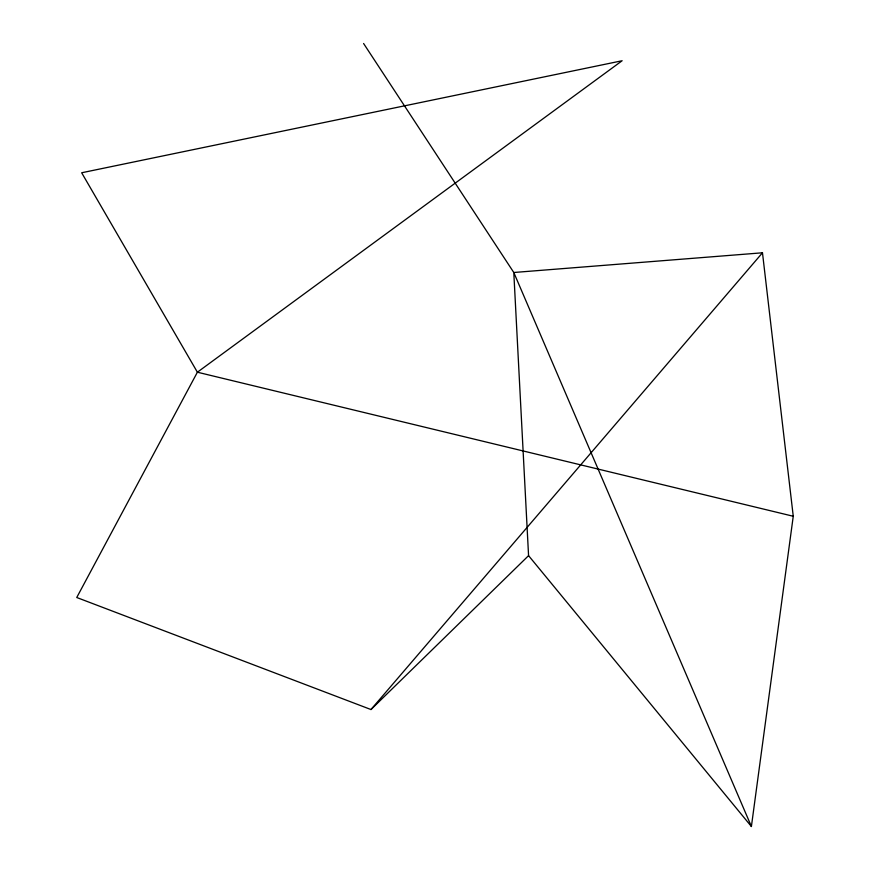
<?xml version="1.0" encoding="UTF-8"?>
<svg xmlns="http://www.w3.org/2000/svg" width="870" height="870" viewBox="0 0 870 870"><rect width="100%" height="100%" fill="white"/><g stroke="black" fill="none" stroke-linecap="round" stroke-linejoin="round"><path stroke-width="1.3" d="M751.397 826.5L513.789 272.495L528.568 555.647L751.397 826.5L793.255 516.258L762.479 252.789L513.789 272.495L363.595 43.5M793.255 516.258L197.392 372.208L81.66 172.771L622.137 60.737L197.392 372.208L76.745 597.505L370.979 709.539L762.479 252.789M370.979 709.539L528.568 555.647"/></g></svg>
